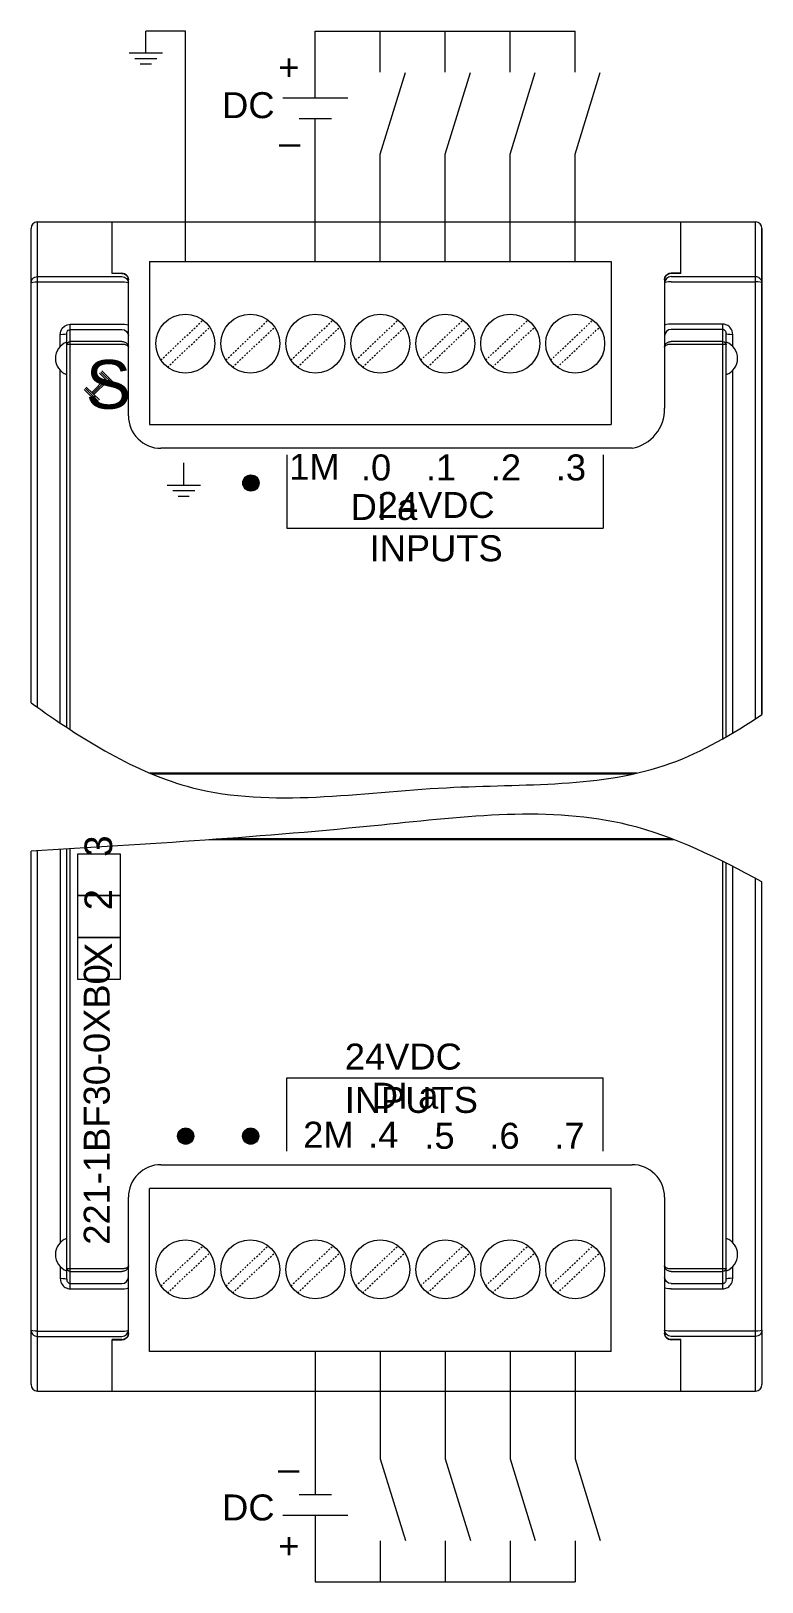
# Model space of a CAD drawing. Header units: inches. Extents: x 57 to 2760, y -193 to 2149.
# Drawn here: x 666.3 to 711.3, y 1502.6 to 1598.1 of the extents above; entities that cross this region are included whole.
import ezdxf

# ---------------------------------------------------------------- set-up
doc = ezdxf.new("R2010")
doc.units = ezdxf.units.IN
doc.header["$MEASUREMENT"] = 0
doc.linetypes.add('DOT', pattern=[0.2, 0.1, -0.1])
doc.layers.add('Wiring', color=7, linetype='Continuous')
doc.styles.get("Standard").update_dxf_attribs({"font": 'arial.ttf'})

msp = doc.modelspace()

# ---------------------------------------------------------------- linework, layer by layer
at = {"color": 7, "linetype": 'Continuous', "lineweight": 0}
for p, q in [((666.33549, 1556.74283), (666.33549, 1585.95301)), ((666.73549, 1586.35301), (710.93549, 1586.35301)), ((666.73549, 1556.45999), (666.73549, 1586.35301)), ((671.33549, 1583.18671), (671.33549, 1586.35301)), ((706.33549, 1583.18671), (706.33549, 1586.35301)), ((710.93549, 1555.75919), (710.93549, 1586.35301)), ((711.33549, 1556.02224), (711.33549, 1585.95301)), ((711.33549, 1585.95301), (711.33549, 1556.02224)), ((673.62549, 1583.92301), (702.04549, 1583.92301)), ((673.62549, 1583.92301), (673.62549, 1573.89101)), ((702.04549, 1583.92301), (702.04549, 1573.89101)), ((666.73549, 1582.99128), (671.93549, 1582.99128)), ((671.33549, 1583.19937), (671.93549, 1583.19937)), ((671.93549, 1583.18671), (671.33549, 1583.18671)), ((672.0867, 1583.16969), (671.93549, 1583.19937)), ((672.30489, 1582.75303), (672.33549, 1582.60473)), ((672.33549, 1574.41511), (672.33549, 1582.79937)), ((705.33549, 1582.79937), (705.33549, 1574.87701)), ((705.3661, 1582.75303), (705.33549, 1582.60473)), ((705.51261, 1583.121), (705.41948, 1583.03684)), ((705.61986, 1583.17017), (705.51261, 1583.121)), ((705.58429, 1583.16969), (705.73549, 1583.19937)), ((705.73549, 1583.18671), (705.61986, 1583.17017)), ((706.33549, 1583.19937), (705.73549, 1583.19937)), ((706.33549, 1583.18671), (705.73549, 1583.18671)), ((705.73549, 1582.99128), (710.93549, 1582.99128)), ((666.73549, 1582.67143), (671.93549, 1582.67143)), ((705.73549, 1582.67143), (710.93549, 1582.67143)), ((668.73549, 1580.05559), (671.93549, 1580.05559)), ((668.73549, 1555.09991), (668.73549, 1580.05559)), ((708.93549, 1580.05559), (705.73549, 1580.05559)), ((708.93549, 1554.53194), (708.93549, 1580.05559)), ((668.13549, 1578.67579), (668.13549, 1579.40901)), ((668.53549, 1555.23092), (668.53549, 1579.46916)), ((668.73549, 1579.73068), (671.93549, 1579.73068)), ((671.93549, 1578.98869), (668.73549, 1578.98869)), ((672.33549, 1578.63797), (672.33549, 1579.34431)), ((708.93549, 1579.73068), (705.73549, 1579.73068)), ((708.93549, 1578.98869), (705.73549, 1578.98869)), ((709.13549, 1554.64665), (709.13549, 1579.46918)), ((709.53549, 1578.67579), (709.53549, 1579.40901)), ((671.93549, 1578.81585), (668.73549, 1578.81585)), ((708.93549, 1578.81585), (705.73549, 1578.81721)), ((668.13549, 1555.49667), (668.13549, 1577.23023)), ((709.53549, 1554.88197), (709.53549, 1577.23023)), ((673.62549, 1573.89101), (702.04549, 1573.89101)), ((703.3354, 1572.41501), (674.33549, 1572.41501)), ((675.73926, 1570.15063), (675.73926, 1571.51563)), ((679.37558, 1570.28267), (679.86849, 1570.77558)), ((679.38132, 1570.242), (679.90916, 1570.76984)), ((679.3871, 1570.3406), (679.81056, 1570.76406)), ((679.38902, 1570.2033), (679.94786, 1570.76214)), ((679.39671, 1570.16459), (679.98657, 1570.75444)), ((679.39862, 1570.39852), (679.75264, 1570.75253)), ((679.40441, 1570.12589), (680.02527, 1570.74675)), ((679.41015, 1570.45645), (679.69471, 1570.74101)), ((679.41211, 1570.08718), (680.06398, 1570.73905)), ((679.4302, 1570.05887), (680.09229, 1570.72096)), ((679.44879, 1570.03105), (680.12011, 1570.70237)), ((679.46737, 1570.00323), (680.14792, 1570.68378)), ((679.48596, 1569.97542), (680.17574, 1570.6652)), ((679.48712, 1570.57982), (679.57134, 1570.66404)), ((679.50455, 1569.9476), (680.20356, 1570.64661)), ((679.52427, 1569.92092), (680.23024, 1570.62689)), ((679.55209, 1569.90233), (680.24883, 1570.59907)), ((679.5799, 1569.88374), (680.26742, 1570.57126)), ((679.60772, 1569.86516), (680.286, 1570.54344)), ((679.63554, 1569.84657), (680.30459, 1570.51562)), ((679.66335, 1569.82798), (680.32318, 1570.4878)), ((679.69435, 1569.81257), (680.33859, 1570.45681)), ((679.73305, 1569.80487), (680.34629, 1570.41811)), ((679.77176, 1569.79717), (680.35399, 1570.3794)), ((679.81046, 1569.78947), (680.36168, 1570.3407)), ((679.84917, 1569.78178), (680.36938, 1570.30199)), ((674.71551, 1570.15063), (676.76301, 1570.15063)), ((675.05676, 1569.80938), (676.42176, 1569.80938)), ((675.39801, 1569.46813), (676.08051, 1569.46813)), ((679.89456, 1569.78076), (680.37039, 1570.2566)), ((679.95249, 1569.79229), (680.35887, 1570.19867)), ((680.01041, 1569.80381), (680.34735, 1570.14075)), ((680.072, 1569.819), (680.33216, 1570.07916)), ((680.21185, 1569.91244), (680.23872, 1569.93931)), ((703.63164, 1552.40899), (673.65274, 1552.40899)), ((703.32711, 1552.3416), (673.81447, 1552.3416)), ((705.94662, 1548.3031), (677.283, 1548.3031)), ((705.77212, 1548.37049), (678.20639, 1548.37049)), ((666.33549, 1514.75907), (666.33549, 1547.59993)), ((666.73549, 1514.35907), (666.73549, 1547.62381)), ((668.13549, 1547.70787), (668.13549, 1523.48185)), ((668.53549, 1521.24291), (668.53549, 1547.73206)), ((668.73549, 1520.6565), (668.73549, 1547.74419)), ((708.93549, 1520.6565), (708.93549, 1546.96768)), ((709.13549, 1521.24291), (709.13549, 1546.86825)), ((709.53549, 1523.48185), (709.53549, 1546.66651)), ((710.93549, 1514.35907), (710.93549, 1545.936)), ((675.35711, 1530.04974), (675.86231, 1530.55494)), ((675.35966, 1530.07549), (675.83656, 1530.55239)), ((675.36096, 1530.03039), (675.88166, 1530.55109)), ((675.36481, 1530.01104), (675.90101, 1530.54724)), ((675.36542, 1530.10445), (675.8076, 1530.54663)), ((675.36866, 1529.99169), (675.92036, 1530.54339)), ((675.37118, 1530.13341), (675.77864, 1530.54087)), ((675.37251, 1529.97233), (675.93972, 1530.53954)), ((675.37636, 1529.95298), (675.95907, 1530.53569)), ((675.37694, 1530.16238), (675.74967, 1530.53511)), ((675.38021, 1529.93363), (675.97842, 1530.53184)), ((675.3827, 1530.19134), (675.72071, 1530.52935)), ((675.38406, 1529.91428), (675.99777, 1530.52799)), ((675.38791, 1529.89492), (676.01713, 1530.52414)), ((675.38846, 1530.2203), (675.69175, 1530.52359)), ((675.39176, 1529.87557), (676.03648, 1530.52029)), ((675.39663, 1530.25167), (675.66038, 1530.51542)), ((675.39805, 1529.85866), (676.05339, 1530.514)), ((675.40734, 1529.84475), (676.0673, 1530.50471)), ((675.41663, 1529.83084), (676.08121, 1530.49542)), ((675.42593, 1529.81693), (676.09512, 1530.48612)), ((675.43522, 1529.80302), (676.10903, 1530.47683)), ((675.44335, 1530.32159), (675.59046, 1530.4687)), ((675.44451, 1529.78911), (676.12294, 1530.46754)), ((675.45381, 1529.7752), (676.13685, 1530.45824)), ((675.4631, 1529.7613), (676.15075, 1530.44895)), ((675.47239, 1529.74739), (676.16466, 1530.43966)), ((675.48169, 1529.73348), (676.17857, 1530.43036)), ((675.49007, 1530.39151), (675.52054, 1530.42198)), ((675.49098, 1529.71957), (676.19248, 1530.42107)), ((675.50027, 1529.70566), (676.20639, 1530.41178)), ((675.51319, 1529.69538), (676.21667, 1530.39886)), ((675.5271, 1529.68608), (676.22597, 1530.38495)), ((675.54101, 1529.67679), (676.23526, 1530.37104)), ((675.55492, 1529.6675), (676.24455, 1530.35713)), ((675.56882, 1529.6582), (676.25385, 1530.34323)), ((675.58273, 1529.64891), (676.26314, 1530.32932)), ((675.59664, 1529.63962), (676.27243, 1530.31541)), ((675.61055, 1529.63032), (676.28173, 1530.3015)), ((675.62446, 1529.62103), (676.29102, 1530.28759)), ((675.63837, 1529.61174), (676.30031, 1530.27368)), ((675.65228, 1529.60244), (676.30961, 1530.25977)), ((675.66685, 1529.59381), (676.31824, 1530.2452)), ((675.6862, 1529.58996), (676.32209, 1530.22585)), ((675.70556, 1529.58612), (676.32593, 1530.20649)), ((675.72491, 1529.58227), (676.32978, 1530.18714)), ((675.74426, 1529.57842), (676.33363, 1530.16779)), ((675.76361, 1529.57457), (676.33748, 1530.14844)), ((679.35943, 1530.03812), (679.87393, 1530.55262)), ((679.36196, 1530.08705), (679.825, 1530.55009)), ((679.36713, 1529.99941), (679.91264, 1530.54492)), ((679.37348, 1530.14498), (679.76707, 1530.53857)), ((679.37482, 1529.96071), (679.95134, 1530.53723)), ((679.38252, 1529.922), (679.99005, 1530.52953)), ((679.385, 1530.20291), (679.70914, 1530.52705)), ((679.39022, 1529.8833), (680.02875, 1530.52183)), ((679.40363, 1529.8503), (680.06175, 1530.50842)), ((679.41528, 1530.27959), (679.63246, 1530.49677)), ((679.42222, 1529.82248), (680.08957, 1530.48983)), ((679.4408, 1529.79467), (680.11738, 1530.47125)), ((679.45939, 1529.76685), (680.1452, 1530.45266)), ((679.47798, 1529.73903), (680.17302, 1530.43407)), ((679.49656, 1529.71122), (680.20083, 1530.41549)), ((679.52154, 1529.68979), (680.22226, 1530.39051)), ((679.54936, 1529.67121), (680.24084, 1530.36269)), ((679.57718, 1529.65262), (680.25943, 1530.33487)), ((679.605, 1529.63403), (680.27802, 1530.30705)), ((679.63281, 1529.61545), (680.2966, 1530.27924)), ((679.66063, 1529.59686), (680.31519, 1530.25142)), ((679.69783, 1529.58765), (680.3244, 1530.21422)), ((679.73653, 1529.57995), (680.3321, 1530.17552)), ((675.78297, 1529.57072), (676.34133, 1530.12908)), ((675.80232, 1529.56687), (676.34518, 1530.10973)), ((675.82167, 1529.56302), (676.34903, 1530.09038)), ((675.84102, 1529.55917), (676.35288, 1530.07103)), ((675.86263, 1529.55758), (676.35447, 1530.04942)), ((675.8916, 1529.56334), (676.34871, 1530.02045)), ((675.92056, 1529.5691), (676.34295, 1529.99149)), ((675.94952, 1529.57486), (676.33719, 1529.96253)), ((675.97849, 1529.58062), (676.33143, 1529.93356)), ((676.00745, 1529.58638), (676.32567, 1529.9046)), ((676.03641, 1529.59215), (676.3199, 1529.87564)), ((676.09113, 1529.62366), (676.28839, 1529.82092)), ((676.16105, 1529.67038), (676.24167, 1529.751)), ((679.77524, 1529.57225), (680.3398, 1530.13681)), ((679.81394, 1529.56456), (680.34749, 1530.09811)), ((679.85265, 1529.55686), (680.35519, 1530.0594)), ((679.90899, 1529.5668), (680.34525, 1530.00306)), ((679.96692, 1529.57832), (680.33373, 1529.94513)), ((680.02485, 1529.58985), (680.3222, 1529.8872)), ((680.13313, 1529.65172), (680.26033, 1529.77892)), ((674.33559, 1528.29707), (703.33549, 1528.29707)), ((702.04549, 1526.82107), (673.62549, 1526.82107)), ((673.62549, 1516.78907), (673.62549, 1526.82107)), ((702.04549, 1516.78907), (702.04549, 1526.82107)), ((672.33549, 1517.91271), (672.33549, 1526.29707)), ((672.33549, 1522.07407), (672.33549, 1526.29707)), ((705.33549, 1526.29707), (705.33549, 1517.91271)), ((668.13549, 1522.03629), (668.13549, 1521.30308)), ((668.73549, 1521.89624), (671.93549, 1521.89624)), ((668.73549, 1521.7234), (671.93549, 1521.7234)), ((705.73549, 1521.89624), (708.93549, 1521.89624)), ((705.73549, 1521.7234), (708.93549, 1521.7234)), ((709.53549, 1521.30308), (709.53549, 1522.03629)), ((668.73549, 1520.9814), (671.93549, 1520.9814)), ((668.73549, 1520.6565), (671.93549, 1520.6565)), ((705.73549, 1520.9814), (708.93549, 1520.9814)), ((705.73549, 1520.6565), (708.93549, 1520.6565)), ((666.73549, 1518.04065), (671.93549, 1518.04065)), ((672.30489, 1517.95905), (672.33549, 1518.10736)), ((705.3661, 1517.95905), (705.33549, 1518.10736)), ((710.93549, 1518.04065), (705.73549, 1518.04065)), ((711.33549, 1518.10736), (711.33549, 1514.75907)), ((666.73549, 1517.7208), (671.93549, 1517.7208)), ((671.33549, 1514.35907), (671.33549, 1517.52538)), ((671.93549, 1517.52538), (671.33549, 1517.52538)), ((671.33549, 1517.51271), (671.93549, 1517.51271)), ((672.0867, 1517.54239), (671.93549, 1517.51271)), ((671.93549, 1517.52538), (672.05113, 1517.54192)), ((672.05113, 1517.54192), (672.15838, 1517.59108)), ((672.15838, 1517.59108), (672.25151, 1517.67525)), ((702.04549, 1516.78907), (673.62549, 1516.78907)), ((705.58429, 1517.54239), (705.73549, 1517.51271)), ((710.93549, 1517.7208), (705.73549, 1517.7208)), ((706.33549, 1517.52538), (705.73549, 1517.52538)), ((706.33549, 1517.51271), (705.73549, 1517.51271)), ((706.33549, 1514.35907), (706.33549, 1517.52538)), ((666.73549, 1514.35907), (710.93549, 1514.35907))]:
    msp.add_line(p, q, dxfattribs=at)
at = {"linetype": 'DOT', "lineweight": 0}
for p, q in [((674.32964, 1577.84979), (676.92872, 1580.31183)), ((674.74227, 1577.41419), (677.34135, 1579.87624)), ((678.32964, 1577.84979), (680.92872, 1580.31183)), ((678.74227, 1577.41419), (681.34135, 1579.87624)), ((682.32964, 1577.84979), (684.92872, 1580.31183)), ((682.74227, 1577.41419), (685.34135, 1579.87624)), ((686.32964, 1577.84979), (688.92872, 1580.31183)), ((686.74227, 1577.41419), (689.34135, 1579.87624)), ((690.32964, 1577.84979), (692.92872, 1580.31183)), ((690.74227, 1577.41419), (693.34135, 1579.87624)), ((694.32964, 1577.84979), (696.92872, 1580.31183)), ((694.74227, 1577.41419), (697.34135, 1579.87624)), ((698.32964, 1577.84979), (700.92872, 1580.31183)), ((698.74227, 1577.41419), (701.34135, 1579.87624)), ((674.32964, 1520.83585), (676.92872, 1523.29789)), ((674.74227, 1520.40025), (677.34135, 1522.8623)), ((678.32964, 1520.83585), (680.92872, 1523.29789)), ((678.74227, 1520.40025), (681.34135, 1522.8623)), ((682.32964, 1520.83585), (684.92872, 1523.29789)), ((682.74227, 1520.40025), (685.34135, 1522.8623)), ((686.32964, 1520.83585), (688.92872, 1523.29789)), ((686.74227, 1520.40025), (689.34135, 1522.8623)), ((690.32964, 1520.83585), (692.92872, 1523.29789)), ((690.74227, 1520.40025), (693.34135, 1522.8623)), ((694.32964, 1520.83585), (696.92872, 1523.29789)), ((694.74227, 1520.40025), (697.34135, 1522.8623)), ((698.32964, 1520.83585), (700.92872, 1523.29789)), ((698.74227, 1520.40025), (701.34135, 1522.8623))]:
    msp.add_line(p, q, dxfattribs=at)
at = {"lineweight": 0}
for p, q in [((670.55848, 1577.04064), (671.36016, 1576.24872)), ((670.62874, 1577.11179), (671.43042, 1576.31988)), ((670.699, 1577.18295), (671.50068, 1576.39104)), ((669.5985, 1576.04372), (670.40018, 1575.25181)), ((669.66876, 1576.11488), (670.47044, 1575.32297)), ((669.73902, 1576.18604), (670.5407, 1575.39412)), ((670.90772, 1576.69904), (670.06917, 1575.86081)), ((670.97842, 1576.62831), (670.13986, 1575.79008)), ((671.04912, 1576.55759), (670.21056, 1575.71936)), ((682.07574, 1572.02045), (682.07574, 1567.50687)), ((701.55049, 1572.02045), (701.55049, 1567.50687)), ((682.07574, 1567.50687), (701.55049, 1567.50687)), ((711.33549, 1518.10736), (711.33549, 1545.72215)), ((682.07574, 1533.63748), (701.55049, 1533.63748)), ((682.07574, 1529.1239), (682.07574, 1533.63748)), ((701.55049, 1529.1239), (701.55049, 1533.63748))]:
    msp.add_line(p, q, dxfattribs=at)
at = {"color": 7, "linetype": 'Continuous', "lineweight": 0}
for points in [[(666.33549, 1582.60473), (666.34002, 1582.66274), (666.35536, 1582.72503), (666.3839, 1582.78906), (666.42753, 1582.8514), (666.48713, 1582.90775), (666.56131, 1582.95271), (666.64604, 1582.98149), (666.73549, 1582.99128)], [(671.93549, 1583.18671), (672.05113, 1583.17017), (672.15838, 1583.121), (672.2515, 1583.03684), (672.31435, 1582.92363), (672.33549, 1582.79937)], [(671.93549, 1582.99128), (672.0876, 1582.96224), (672.21783, 1582.87856), (672.30489, 1582.75303)], [(672.33549, 1582.79937), (672.3061, 1582.94989), (672.21905, 1583.0815), (672.0867, 1583.16969)], [(705.33549, 1582.79937), (705.36489, 1582.94989), (705.45194, 1583.0815), (705.58429, 1583.16969)], [(705.41948, 1583.03684), (705.35664, 1582.92363), (705.33549, 1582.79937)], [(705.73549, 1582.99128), (705.58339, 1582.96224), (705.45316, 1582.87856), (705.3661, 1582.75303)], [(710.93549, 1582.99128), (710.99549, 1582.98691), (711.05996, 1582.97209), (711.12623, 1582.9445), (711.19076, 1582.90234), (711.24907, 1582.84472), (711.2956, 1582.77302), (711.32538, 1582.69112), (711.33549, 1582.60473)], [(666.33549, 1582.60473), (666.36561, 1582.63012), (666.45224, 1582.65183), (666.58215, 1582.66634), (666.73549, 1582.67143)], [(671.93549, 1582.67143), (672.0876, 1582.66642), (672.21783, 1582.65198), (672.30489, 1582.63032), (672.33549, 1582.60473)], [(705.73549, 1582.67143), (705.58339, 1582.66642), (705.45316, 1582.65198), (705.3661, 1582.63032), (705.33549, 1582.60473)], [(711.33549, 1582.60473), (711.30538, 1582.63012), (711.21875, 1582.65183), (711.08884, 1582.66634), (710.93549, 1582.67143)], [(668.13549, 1579.40901), (668.16822, 1579.61956), (668.2604, 1579.80384), (668.39726, 1579.94296), (668.56042, 1580.02735), (668.73549, 1580.05559)], [(671.93549, 1580.05559), (672.08857, 1580.05091), (672.21834, 1580.03758), (672.30505, 1580.01764), (672.33549, 1579.99412)], [(705.73549, 1580.05559), (705.58242, 1580.05091), (705.45265, 1580.03758), (705.36594, 1580.01764), (705.33549, 1579.99412)], [(709.53549, 1579.40901), (709.52438, 1579.53281), (709.49549, 1579.64107), (709.4541, 1579.73409), (709.40409, 1579.81275), (709.34886, 1579.8776), (709.29147, 1579.92944), (709.23393, 1579.9699), (709.17667, 1580.00103), (709.11893, 1580.02461), (709.05954, 1580.04161), (708.99821, 1580.05204), (708.93549, 1580.05559)], [(668.53549, 1579.46918), (668.50504, 1579.44615), (668.41833, 1579.42663), (668.28856, 1579.41359), (668.13549, 1579.40901)], [(668.53549, 1579.46915), (668.54639, 1579.55423), (668.57711, 1579.6288), (668.62279, 1579.68516), (668.67726, 1579.71932), (668.73549, 1579.73068)], [(668.53549, 1578.79551), (668.55072, 1578.86943), (668.59407, 1578.93211), (668.65896, 1578.97399), (668.73549, 1578.98869)], [(671.93549, 1579.73068), (672.08857, 1579.70127), (672.21834, 1579.61752), (672.30505, 1579.49217), (672.33549, 1579.34431)], [(671.9355, 1578.98869), (672.00033, 1578.98405), (672.05765, 1578.97194), (672.10753, 1578.9546), (672.15063, 1578.93365), (672.18788, 1578.91007), (672.22028, 1578.88427), (672.24886, 1578.85596), (672.27409, 1578.82472), (672.29552, 1578.79082), (672.31262, 1578.75491), (672.32504, 1578.71767), (672.3327, 1578.67942), (672.33549, 1578.63801)], [(705.73549, 1579.73068), (705.58242, 1579.70127), (705.45265, 1579.61752), (705.36594, 1579.49217), (705.33549, 1579.34431)], [(705.33549, 1578.63796), (705.33823, 1578.67894), (705.34633, 1578.71909), (705.35959, 1578.75788), (705.3777, 1578.79479), (705.40029, 1578.82935), (705.42691, 1578.86114), (705.45722, 1578.88992), (705.49092, 1578.9155), (705.52753, 1578.93757), (705.5664, 1578.95581), (705.60684, 1578.97006), (705.6483, 1578.98026), (705.69093, 1578.98651), (705.73549, 1578.98869)], [(709.13549, 1579.46918), (709.13179, 1579.51923), (709.12216, 1579.563), (709.10836, 1579.60062), (709.09169, 1579.63243), (709.07328, 1579.65866), (709.05415, 1579.67964), (709.03497, 1579.69601), (709.01588, 1579.7086), (708.99664, 1579.71815), (708.97684, 1579.72503), (708.9564, 1579.72925), (708.93549, 1579.73068)], [(708.93549, 1578.98869), (709.01107, 1578.97437), (709.07599, 1578.933), (709.12016, 1578.86968), (709.13549, 1578.79551)], [(709.53549, 1579.40901), (709.38242, 1579.41359), (709.25265, 1579.42663), (709.16594, 1579.44615), (709.13549, 1579.46918)], [(668.73549, 1578.81585), (668.65871, 1578.81429), (668.59344, 1578.80983), (668.55036, 1578.8032), (668.53549, 1578.79551)], [(672.33549, 1578.63798), (672.3327, 1578.659), (672.32504, 1578.67839), (672.31262, 1578.69727), (672.29553, 1578.71548), (672.2741, 1578.73267), (672.24887, 1578.74851), (672.22029, 1578.76287), (672.18791, 1578.77596), (672.15066, 1578.78792), (672.10757, 1578.79854), (672.05769, 1578.80734), (672.00039, 1578.81349), (671.93558, 1578.81585)], [(705.73549, 1578.81585), (705.69093, 1578.81474), (705.6483, 1578.81157), (705.60684, 1578.8064), (705.56639, 1578.79917), (705.52752, 1578.78991), (705.49092, 1578.77872), (705.45722, 1578.76574), (705.42691, 1578.75115), (705.40028, 1578.73503), (705.3777, 1578.7175), (705.35959, 1578.69878), (705.34633, 1578.67912), (705.33823, 1578.65876), (705.33549, 1578.63799)], [(709.13549, 1578.79551), (709.12016, 1578.80332), (709.07599, 1578.80998), (709.01107, 1578.81434), (708.93549, 1578.81585)], [(668.73549, 1521.7234), (668.65992, 1521.73772), (668.595, 1521.77909), (668.55082, 1521.8424), (668.53549, 1521.91658)], [(668.53549, 1521.91658), (668.55082, 1521.90877), (668.595, 1521.9021), (668.65992, 1521.89775), (668.73549, 1521.89624)], [(672.33549, 1522.07415), (672.33174, 1522.02616), (672.32221, 1521.98446), (672.30727, 1521.94468), (672.2867, 1521.90623), (672.26091, 1521.87016), (672.23066, 1521.8374), (672.19691, 1521.80865), (672.15952, 1521.78356), (672.11828, 1521.76215), (672.07415, 1521.74514), (672.02835, 1521.73298), (671.98214, 1521.72579), (671.93549, 1521.7234)], [(671.93549, 1521.89624), (671.98214, 1521.89745), (672.02836, 1521.9011), (672.07415, 1521.90727), (672.11829, 1521.9159), (672.15952, 1521.92676), (672.19691, 1521.93949), (672.23066, 1521.95407), (672.26091, 1521.97068), (672.2867, 1521.98898), (672.30727, 1522.00848), (672.32221, 1522.02864), (672.33174, 1522.04979), (672.33549, 1522.07407)], [(705.73548, 1521.7234), (705.67057, 1521.72804), (705.61313, 1521.74021), (705.56297, 1521.75769), (705.51956, 1521.77888), (705.48213, 1521.80272), (705.44976, 1521.82867), (705.42138, 1521.85696), (705.39639, 1521.88809), (705.37514, 1521.92185), (705.35818, 1521.95765), (705.34585, 1521.99481), (705.33825, 1522.03297), (705.33549, 1522.07413)], [(705.33549, 1522.0741), (705.33825, 1522.05324), (705.34585, 1522.03389), (705.35818, 1522.01505), (705.37514, 1521.9969), (705.39638, 1521.97978), (705.42137, 1521.96399), (705.44974, 1521.94965), (705.4821, 1521.93649), (705.51953, 1521.9244), (705.56292, 1521.91365), (705.61307, 1521.90478), (705.67051, 1521.8986), (705.7354, 1521.89624)], [(709.13549, 1521.91658), (709.12027, 1521.84265), (709.07692, 1521.77998), (709.01203, 1521.7381), (708.93549, 1521.7234)], [(708.93549, 1521.89624), (709.01228, 1521.8978), (709.07755, 1521.90226), (709.12063, 1521.90888), (709.13549, 1521.91658)], [(668.13549, 1521.30308), (668.1466, 1521.17927), (668.1755, 1521.07102), (668.21689, 1520.97799), (668.2669, 1520.89934), (668.32213, 1520.83449), (668.37952, 1520.78264), (668.43706, 1520.74219), (668.49432, 1520.71106), (668.55206, 1520.68747), (668.61145, 1520.67048), (668.67278, 1520.66005), (668.73549, 1520.6565)], [(668.13549, 1521.30308), (668.28857, 1521.2985), (668.41834, 1521.28545), (668.50505, 1521.26593), (668.53549, 1521.24291)], [(668.53549, 1521.24291), (668.5392, 1521.19285), (668.54883, 1521.14909), (668.56263, 1521.11147), (668.5793, 1521.07966), (668.59771, 1521.05342), (668.61684, 1521.03245), (668.63602, 1521.01608), (668.65511, 1521.00348), (668.67435, 1520.99394), (668.69415, 1520.98706), (668.71459, 1520.98284), (668.73549, 1520.9814)], [(671.93549, 1520.9814), (672.08857, 1521.01082), (672.21834, 1521.09457), (672.30505, 1521.21992), (672.33549, 1521.36778)], [(671.93549, 1520.6565), (672.08857, 1520.66118), (672.21834, 1520.6745), (672.30505, 1520.69445), (672.33549, 1520.71797)], [(705.73549, 1520.9814), (705.58242, 1521.01082), (705.45265, 1521.09457), (705.36594, 1521.21992), (705.33549, 1521.36778)], [(705.73549, 1520.6565), (705.58242, 1520.66118), (705.45265, 1520.6745), (705.36594, 1520.69445), (705.33549, 1520.71797)], [(708.93549, 1520.6565), (708.99048, 1520.65922), (709.04685, 1520.66774), (709.10482, 1520.68279), (709.16434, 1520.7054), (709.22506, 1520.73682), (709.28611, 1520.77843), (709.34594, 1520.83152), (709.40261, 1520.89735), (709.45353, 1520.97693), (709.49543, 1521.07083), (709.52445, 1521.17961), (709.53549, 1521.30308)], [(708.93549, 1520.9814), (708.95383, 1520.98251), (708.97262, 1520.98595), (708.99194, 1520.99205), (709.01178, 1521.0012), (709.03202, 1521.01391), (709.05237, 1521.03074), (709.07231, 1521.05222), (709.09119, 1521.07885), (709.10816, 1521.11103), (709.12213, 1521.149), (709.13181, 1521.19298), (709.13549, 1521.24291)], [(709.53549, 1521.30308), (709.38242, 1521.2985), (709.25265, 1521.28545), (709.16594, 1521.26593), (709.13549, 1521.24291)], [(666.33549, 1518.10736), (666.34069, 1518.04528), (666.35778, 1517.98014), (666.38868, 1517.91477), (666.43456, 1517.8527), (666.49526, 1517.79828), (666.5685, 1517.7561), (666.65028, 1517.72967), (666.73549, 1517.7208)], [(666.73549, 1518.04065), (666.58215, 1518.04575), (666.45224, 1518.06026), (666.36561, 1518.08196), (666.33549, 1518.10736)], [(671.93549, 1518.04065), (672.0876, 1518.04566), (672.21783, 1518.0601), (672.30489, 1518.08176), (672.33549, 1518.10736)], [(671.93549, 1517.7208), (672.0876, 1517.74984), (672.21783, 1517.83353), (672.30489, 1517.95905)], [(672.33549, 1517.91271), (672.3061, 1517.7622), (672.21905, 1517.63058), (672.0867, 1517.54239)], [(672.25151, 1517.67525), (672.31435, 1517.78846), (672.33549, 1517.91271)], [(705.73549, 1518.04065), (705.58339, 1518.04566), (705.45316, 1518.0601), (705.3661, 1518.08176), (705.33549, 1518.10736)], [(705.33549, 1517.91271), (705.36489, 1517.7622), (705.45194, 1517.63058), (705.58429, 1517.54239)], [(705.73549, 1517.52538), (705.61986, 1517.54192), (705.51261, 1517.59108), (705.41948, 1517.67525), (705.35664, 1517.78846), (705.33549, 1517.91271)], [(705.73549, 1517.7208), (705.58339, 1517.74984), (705.45316, 1517.83353), (705.3661, 1517.95905)], [(711.33549, 1518.10736), (711.30538, 1518.08196), (711.21875, 1518.06026), (711.08884, 1518.04575), (710.93549, 1518.04065)], [(711.33549, 1518.10736), (711.33101, 1518.04967), (711.31582, 1517.9876), (711.28746, 1517.9237), (711.24405, 1517.86136), (711.18461, 1517.80491), (711.11041, 1517.75972), (711.02544, 1517.73071), (710.93549, 1517.7208)]]:
    msp.add_lwpolyline(points, dxfattribs=at)
at = {"lineweight": 0}
for points in [[(669.20869, 1544.86539), (669.20869, 1547.44882), (671.81385, 1547.44882), (671.81385, 1544.86539)], [(669.20869, 1542.28196), (669.20869, 1544.86539), (671.81385, 1544.86539), (671.81385, 1542.28196)], [(669.20869, 1539.69853), (669.20869, 1542.28196), (671.81385, 1542.28196), (671.81385, 1539.69853)]]:
    msp.add_lwpolyline(points, close=True, dxfattribs=at)
at = {"color": 7, "linetype": 'Continuous', "lineweight": 0}
for centre, radius in [((675.83549, 1578.86301), 1.815), ((679.83549, 1578.86301), 1.815), ((683.83549, 1578.86301), 1.815), ((687.83549, 1578.86301), 1.815), ((691.83549, 1578.86301), 1.815), ((695.83549, 1578.86301), 1.815), ((699.83549, 1578.86301), 1.815), ((679.8744, 1570.27676), 0.5), ((675.85583, 1530.05622), 0.5), ((679.85583, 1530.05622), 0.5), ((675.83549, 1521.84907), 1.815), ((679.83549, 1521.84907), 1.815), ((683.83549, 1521.84907), 1.815), ((687.83549, 1521.84907), 1.815), ((691.83549, 1521.84907), 1.815), ((695.83549, 1521.84907), 1.815), ((699.83549, 1521.84907), 1.815)]:
    msp.add_circle(centre, radius, dxfattribs=at)
for centre, radius, start, end in [((666.73549, 1585.95301), 0.4, 90, 180), ((710.93549, 1585.95301), 0.4, 0, 90), ((668.89978, 1577.95301), 1.06429, 110.0159596, 249.9840404), ((708.77121, 1577.95301), 1.06429, 290.0159596, 69.9840404), ((674.33549, 1574.41501), 2, 179.9973232, 270), ((702.89642, 1574.81506), 2.43986, 280.3651811, 1.4550045), ((674.33549, 1526.29707), 2, 89.9973326, 180), ((703.33549, 1526.29707), 2, 359.9973232, 90), ((668.89978, 1522.75907), 1.06429, 110.0159596, 249.9840404), ((708.77121, 1522.75907), 1.06429, 290.0159596, 69.9840404), ((666.73549, 1514.75907), 0.4, 180, 270), ((710.93549, 1514.75907), 0.4, 270, 0)]:
    msp.add_arc(centre, radius, start, end, dxfattribs=at)
at = {"lineweight": 0}
for points, knots in [([(666.33549, 1556.74283), (669.52296, 1554.47833), (677.23701, 1549.56898), (691.31522, 1552.08704), (703.68483, 1551.35457), (709.52316, 1554.82037), (711.33549, 1556.02224)], [2.43091235, 2.43091235, 2.43091235, 2.43091235, 13.73787262, 29.37992931, 43.26630415, 49.67724743, 49.67724743, 49.67724743, 49.67724743]), ([(711.33549, 1545.72215), (708.65659, 1547.15975), (701.37917, 1550.80208), (685.61798, 1548.78034), (673.46478, 1548.02536), (666.33549, 1547.59993)], [1.39415219, 1.39415219, 1.39415219, 1.39415219, 10.34455376, 25.53587156, 47.17372778, 47.17372778, 47.17372778, 47.17372778])]:
    msp.add_open_spline(points, degree=3, knots=knots, dxfattribs=at)
at = {"layer": 'Wiring', "lineweight": 15}
for p, q in [((675.83549, 1598.11341), (673.4018, 1598.11341)), ((675.83549, 1583.92301), (675.83549, 1598.11341)), ((683.83549, 1598.11341), (699.83549, 1598.11341)), ((683.83549, 1593.98969), (683.83549, 1598.11341)), ((687.83549, 1595.58891), (687.83549, 1598.11341)), ((691.83549, 1595.58891), (691.83549, 1598.11341)), ((695.83549, 1595.58891), (695.83549, 1598.11341)), ((699.83549, 1595.58891), (699.83549, 1598.11341)), ((687.83549, 1590.52389), (689.38143, 1595.56706)), ((691.83549, 1590.52389), (693.38143, 1595.56706)), ((695.83549, 1590.52389), (697.38143, 1595.56706)), ((699.83549, 1590.52389), (701.38143, 1595.56706)), ((681.83549, 1593.98969), (685.83549, 1593.98969)), ((682.83549, 1592.73235), (684.83549, 1592.73235)), ((683.83549, 1583.92301), (683.83549, 1592.73235)), ((687.83549, 1583.92301), (687.83549, 1590.52389)), ((691.83549, 1583.92301), (691.83549, 1590.52389)), ((695.83549, 1583.92301), (695.83549, 1590.52389)), ((699.83549, 1583.92301), (699.83549, 1590.52389)), ((683.83549, 1516.78907), (683.83549, 1507.97974)), ((687.83549, 1516.78907), (687.83549, 1510.1882)), ((691.83549, 1516.78907), (691.83549, 1510.1882)), ((695.83549, 1516.78907), (695.83549, 1510.1882)), ((699.83549, 1516.78907), (699.83549, 1510.1882)), ((687.83549, 1510.1882), (689.38143, 1505.14503)), ((691.83549, 1510.1882), (693.38143, 1505.14503)), ((695.83549, 1510.1882), (697.38143, 1505.14503)), ((699.83549, 1510.1882), (701.38143, 1505.14503)), ((682.83549, 1507.97974), (684.83549, 1507.97974)), ((681.83549, 1506.7224), (685.83549, 1506.7224)), ((683.83549, 1506.7224), (683.83549, 1502.59867)), ((687.83549, 1505.12317), (687.83549, 1502.59867)), ((691.83549, 1505.12317), (691.83549, 1502.59867)), ((695.83549, 1505.12317), (695.83549, 1502.59867)), ((699.83549, 1505.12317), (699.83549, 1502.59867)), ((683.83549, 1502.59867), (699.83549, 1502.59867))]:
    msp.add_line(p, q, dxfattribs=at)
at = {"layer": 'Wiring', "color": 7, "lineweight": 15}
for p, q in [((673.4018, 1596.74841), (673.4018, 1598.11341)), ((674.42555, 1596.74841), (672.37805, 1596.74841)), ((674.0843, 1596.40716), (672.7193, 1596.40716)), ((673.74305, 1596.06591), (673.06055, 1596.06591))]:
    msp.add_line(p, q, dxfattribs=at)

# ---------------------------------------------------------------- texts
at = {"lineweight": 0}
for s, insert, char_height, width, attachment_point in [('S', (669.70033, 1577.85435), 3, 4.2892434, 1), ('1M', (683.77596, 1572.0741), 1.6, 5.3067617, 2), ('.0', (687.57601, 1572.03634), 1.6, 5.3067617, 2), ('.1', (691.57601, 1572.03634), 1.6, 5.3067617, 2), ('.2', (695.57601, 1572.03634), 1.6, 5.3067617, 2), ('.3', (699.57601, 1572.03634), 1.6, 5.3067617, 2), ('DI a', (688.06243, 1569.59904), 1.6, 5.3067617, 2), ('24VDC INPUTS', (691.27608, 1565.43614), 1.6, 12.9076364, 8), ('24VDC INPUTS', (685.65345, 1535.75459), 1.6, 15.0247619, 1), ('DI a', (687.31449, 1533.34576), 1.6, 4.3914203, 1), ('2M', (683.08941, 1530.94545), 1.6, 3.5662222, 1), ('.4', (687.08941, 1530.94545), 1.6, 3.5662222, 1), ('.5', (691.48293, 1530.87587), 1.6, 5.3067617, 2), ('.6', (695.48293, 1530.87587), 1.6, 5.3067617, 2), ('.7', (699.48293, 1530.87587), 1.6, 5.3067617, 2)]:
    msp.add_mtext(s, dxfattribs=dict(at, insert=insert, char_height=char_height, width=width, attachment_point=attachment_point))
at = {"lineweight": 0, "attachment_point": 1, "rotation": 90}
for s, insert, char_height, width in [('X   2   3', (669.63, 1540.39441), 1.7, 12.5784889), ('{\\fArial|b0|i0|c0|p32;221-1BF30-0XB0}', (669.58133, 1523.37167), 1.6, 24.8996336)]:
    msp.add_mtext(s, dxfattribs=dict(at, insert=insert, char_height=char_height, width=width))
at = {"layer": 'Wiring', "lineweight": 15, "char_height": 1.6, "width": 8.5528889}
for s, insert, attachment_point in [('+', (682.2156, 1596.68227), 2), ('DC', (679.71376, 1594.34692), 2), ('_', (682.26213, 1593.05925), 2), ('_', (682.20352, 1509.32247), 8), ('DC', (679.71376, 1506.36517), 8), ('+', (682.2156, 1504.02982), 8)]:
    msp.add_mtext(s, dxfattribs=dict(at, insert=insert, attachment_point=attachment_point))

doc.saveas('drawing.dxf')
